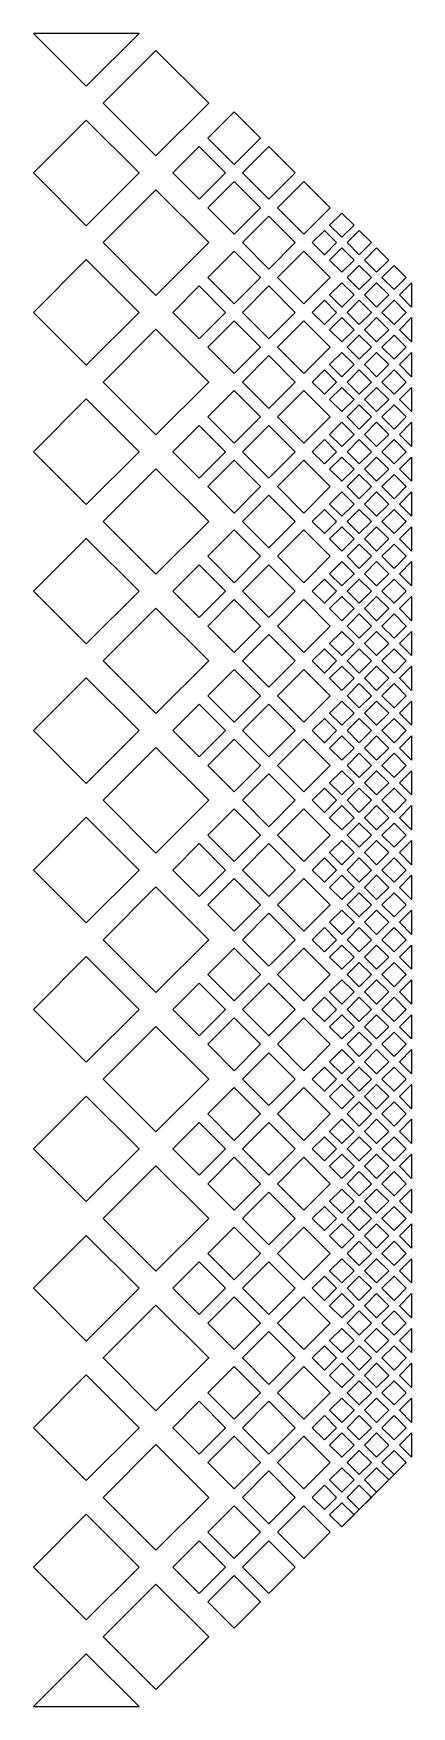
# Model space of a CAD drawing. Header units: inches. Extents: x -13.8 to 13.8, y -19.6 to 17.4.
# Drawn here: x -13.83 to -13.602, y -9.394 to -8.386 of the extents above; entities that cross this region are included whole.
import ezdxf

# ---------------------------------------------------------------- set-up
doc = ezdxf.new("R2010")
doc.units = ezdxf.units.IN
doc.header["$MEASUREMENT"] = 0

msp = doc.modelspace()

# ---------------------------------------------------------------- linework, layer by layer
msp.add_line((-13.644, -9.2854), (-13.6051, -9.2466))
for points in [[(-13.8298, -8.3856), (-13.798, -8.4174), (-13.7661, -8.3856)], [(-13.756, -8.4594), (-13.7241, -8.4276), (-13.756, -8.3958), (-13.7878, -8.4276)], [(-13.7248, -8.4486), (-13.7089, -8.4645), (-13.693, -8.4486), (-13.7089, -8.4327)], [(-13.7661, -8.4696), (-13.798, -8.4378), (-13.8298, -8.4696), (-13.798, -8.5014)], [(-13.7458, -8.4696), (-13.7299, -8.4855), (-13.714, -8.4696), (-13.7299, -8.4537)], [(-13.6879, -8.4855), (-13.672, -8.4696), (-13.6879, -8.4537), (-13.7038, -8.4696)], [(-13.7089, -8.4747), (-13.7248, -8.4906), (-13.7089, -8.5065), (-13.693, -8.4906)], [(-13.6828, -8.4906), (-13.6669, -8.5065), (-13.651, -8.4906), (-13.6669, -8.4747)], [(-13.7241, -8.5116), (-13.756, -8.4798), (-13.7878, -8.5116), (-13.756, -8.5434)], [(-13.7038, -8.5116), (-13.6879, -8.5275), (-13.672, -8.5116), (-13.6879, -8.4957)], [(-13.644, -8.5084), (-13.6513, -8.5011), (-13.644, -8.4938), (-13.6366, -8.5011)], [(-13.6618, -8.5116), (-13.6545, -8.5043), (-13.6471, -8.5116), (-13.6545, -8.5189)], [(-13.6335, -8.5043), (-13.6261, -8.5116), (-13.6335, -8.5189), (-13.6408, -8.5116)], [(-13.7089, -8.5167), (-13.7248, -8.5326), (-13.7089, -8.5485), (-13.693, -8.5326)], [(-13.6669, -8.5167), (-13.6828, -8.5326), (-13.6669, -8.5485), (-13.651, -8.5326)], [(-13.6366, -8.5221), (-13.644, -8.5294), (-13.6513, -8.5221), (-13.644, -8.5148)], [(-13.623, -8.5148), (-13.6156, -8.5221), (-13.623, -8.5294), (-13.6303, -8.5221)], [(-13.798, -8.5218), (-13.8298, -8.5536), (-13.798, -8.5854), (-13.7661, -8.5536)], [(-13.6335, -8.5253), (-13.6261, -8.5326), (-13.6335, -8.5399), (-13.6408, -8.5326)], [(-13.6125, -8.5253), (-13.6051, -8.5326), (-13.6125, -8.5399), (-13.6198, -8.5326)], [(-13.7458, -8.5536), (-13.7299, -8.5695), (-13.714, -8.5536), (-13.7299, -8.5377)], [(-13.7038, -8.5536), (-13.6879, -8.5695), (-13.672, -8.5536), (-13.6879, -8.5377)], [(-13.644, -8.5504), (-13.6513, -8.5431), (-13.644, -8.5358), (-13.6366, -8.5431)], [(-13.623, -8.5358), (-13.6156, -8.5431), (-13.623, -8.5504), (-13.6303, -8.5431)], [(-13.6093, -8.5431), (-13.602, -8.5358), (-13.602, -8.5504)], [(-13.6618, -8.5536), (-13.6545, -8.5463), (-13.6471, -8.5536), (-13.6545, -8.5609)], [(-13.6335, -8.5463), (-13.6261, -8.5536), (-13.6335, -8.5609), (-13.6408, -8.5536)], [(-13.6125, -8.5463), (-13.6051, -8.5536), (-13.6125, -8.5609), (-13.6198, -8.5536)], [(-13.6366, -8.5641), (-13.644, -8.5714), (-13.6513, -8.5641), (-13.644, -8.5568)], [(-13.623, -8.5568), (-13.6156, -8.5641), (-13.623, -8.5714), (-13.6303, -8.5641)], [(-13.6093, -8.5641), (-13.602, -8.5568), (-13.602, -8.5714)], [(-13.756, -8.6274), (-13.7241, -8.5956), (-13.756, -8.5638), (-13.7878, -8.5956)], [(-13.7089, -8.5587), (-13.7248, -8.5746), (-13.7089, -8.5905), (-13.693, -8.5746)], [(-13.6669, -8.5587), (-13.6828, -8.5746), (-13.6669, -8.5905), (-13.651, -8.5746)], [(-13.6335, -8.5673), (-13.6261, -8.5746), (-13.6335, -8.5819), (-13.6408, -8.5746)], [(-13.6125, -8.5673), (-13.6051, -8.5746), (-13.6125, -8.5819), (-13.6198, -8.5746)], [(-13.644, -8.5924), (-13.6513, -8.5851), (-13.644, -8.5778), (-13.6366, -8.5851)], [(-13.623, -8.5778), (-13.6156, -8.5851), (-13.623, -8.5924), (-13.6303, -8.5851)], [(-13.6093, -8.5851), (-13.602, -8.5778), (-13.602, -8.5924)], [(-13.7038, -8.5956), (-13.6879, -8.6115), (-13.672, -8.5956), (-13.6879, -8.5797)], [(-13.6618, -8.5956), (-13.6545, -8.5883), (-13.6471, -8.5956), (-13.6545, -8.6029)], [(-13.6335, -8.5883), (-13.6261, -8.5956), (-13.6335, -8.6029), (-13.6408, -8.5956)], [(-13.6125, -8.5883), (-13.6051, -8.5956), (-13.6125, -8.6029), (-13.6198, -8.5956)], [(-13.798, -8.6058), (-13.8298, -8.6376), (-13.798, -8.6694), (-13.7661, -8.6376)], [(-13.7089, -8.6007), (-13.7248, -8.6166), (-13.7089, -8.6325), (-13.693, -8.6166)], [(-13.6669, -8.6007), (-13.6828, -8.6166), (-13.6669, -8.6325), (-13.651, -8.6166)], [(-13.6366, -8.6061), (-13.644, -8.6134), (-13.6513, -8.6061), (-13.644, -8.5988)], [(-13.623, -8.5988), (-13.6156, -8.6061), (-13.623, -8.6134), (-13.6303, -8.6061)], [(-13.6093, -8.6061), (-13.602, -8.5988), (-13.602, -8.6134)], [(-13.6335, -8.6093), (-13.6261, -8.6166), (-13.6335, -8.6239), (-13.6408, -8.6166)], [(-13.6125, -8.6093), (-13.6051, -8.6166), (-13.6125, -8.6239), (-13.6198, -8.6166)], [(-13.7458, -8.6376), (-13.7299, -8.6535), (-13.714, -8.6376), (-13.7299, -8.6217)], [(-13.7038, -8.6376), (-13.6879, -8.6535), (-13.672, -8.6376), (-13.6879, -8.6217)], [(-13.644, -8.6344), (-13.6513, -8.6271), (-13.644, -8.6198), (-13.6366, -8.6271)], [(-13.623, -8.6198), (-13.6156, -8.6271), (-13.623, -8.6344), (-13.6303, -8.6271)], [(-13.6093, -8.6271), (-13.602, -8.6198), (-13.602, -8.6344)], [(-13.6618, -8.6376), (-13.6545, -8.6303), (-13.6471, -8.6376), (-13.6545, -8.6449)], [(-13.6335, -8.6303), (-13.6261, -8.6376), (-13.6335, -8.6449), (-13.6408, -8.6376)], [(-13.6125, -8.6303), (-13.6051, -8.6376), (-13.6125, -8.6449), (-13.6198, -8.6376)], [(-13.756, -8.7114), (-13.7241, -8.6796), (-13.756, -8.6478), (-13.7878, -8.6796)], [(-13.7089, -8.6427), (-13.7248, -8.6586), (-13.7089, -8.6745), (-13.693, -8.6586)], [(-13.6669, -8.6427), (-13.6828, -8.6586), (-13.6669, -8.6745), (-13.651, -8.6586)], [(-13.6366, -8.6481), (-13.644, -8.6554), (-13.6513, -8.6481), (-13.644, -8.6408)], [(-13.623, -8.6408), (-13.6156, -8.6481), (-13.623, -8.6554), (-13.6303, -8.6481)], [(-13.6093, -8.6481), (-13.602, -8.6408), (-13.602, -8.6554)], [(-13.6335, -8.6513), (-13.6261, -8.6586), (-13.6335, -8.6659), (-13.6408, -8.6586)], [(-13.6125, -8.6513), (-13.6051, -8.6586), (-13.6125, -8.6659), (-13.6198, -8.6586)], [(-13.7038, -8.6796), (-13.6879, -8.6955), (-13.672, -8.6796), (-13.6879, -8.6637)], [(-13.644, -8.6764), (-13.6513, -8.6691), (-13.644, -8.6618), (-13.6366, -8.6691)], [(-13.623, -8.6618), (-13.6156, -8.6691), (-13.623, -8.6764), (-13.6303, -8.6691)], [(-13.6093, -8.6691), (-13.602, -8.6618), (-13.602, -8.6764)], [(-13.6618, -8.6796), (-13.6545, -8.6723), (-13.6471, -8.6796), (-13.6545, -8.6869)], [(-13.6335, -8.6723), (-13.6261, -8.6796), (-13.6335, -8.6869), (-13.6408, -8.6796)], [(-13.6125, -8.6723), (-13.6051, -8.6796), (-13.6125, -8.6869), (-13.6198, -8.6796)], [(-13.7089, -8.6847), (-13.7248, -8.7006), (-13.7089, -8.7165), (-13.693, -8.7006)], [(-13.6669, -8.6847), (-13.6828, -8.7006), (-13.6669, -8.7165), (-13.651, -8.7006)], [(-13.6366, -8.6901), (-13.644, -8.6974), (-13.6513, -8.6901), (-13.644, -8.6828)], [(-13.623, -8.6828), (-13.6156, -8.6901), (-13.623, -8.6974), (-13.6303, -8.6901)], [(-13.6093, -8.6901), (-13.602, -8.6828), (-13.602, -8.6974)], [(-13.7661, -8.7216), (-13.798, -8.6898), (-13.8298, -8.7216), (-13.798, -8.7534)], [(-13.6335, -8.6933), (-13.6261, -8.7006), (-13.6335, -8.7079), (-13.6408, -8.7006)], [(-13.6125, -8.6933), (-13.6051, -8.7006), (-13.6125, -8.7079), (-13.6198, -8.7006)], [(-13.7458, -8.7216), (-13.7299, -8.7375), (-13.714, -8.7216), (-13.7299, -8.7057)], [(-13.7038, -8.7216), (-13.6879, -8.7375), (-13.672, -8.7216), (-13.6879, -8.7057)], [(-13.644, -8.7184), (-13.6513, -8.7111), (-13.644, -8.7038), (-13.6366, -8.7111)], [(-13.623, -8.7038), (-13.6156, -8.7111), (-13.623, -8.7184), (-13.6303, -8.7111)], [(-13.6093, -8.7111), (-13.602, -8.7038), (-13.602, -8.7184)], [(-13.6618, -8.7216), (-13.6545, -8.7143), (-13.6471, -8.7216), (-13.6545, -8.7289)], [(-13.6335, -8.7143), (-13.6261, -8.7216), (-13.6335, -8.7289), (-13.6408, -8.7216)], [(-13.6125, -8.7143), (-13.6051, -8.7216), (-13.6125, -8.7289), (-13.6198, -8.7216)], [(-13.7089, -8.7267), (-13.7248, -8.7426), (-13.7089, -8.7585), (-13.693, -8.7426)], [(-13.6669, -8.7267), (-13.6828, -8.7426), (-13.6669, -8.7585), (-13.651, -8.7426)], [(-13.6366, -8.7321), (-13.644, -8.7394), (-13.6513, -8.7321), (-13.644, -8.7248)], [(-13.623, -8.7248), (-13.6156, -8.7321), (-13.623, -8.7394), (-13.6303, -8.7321)], [(-13.6093, -8.7321), (-13.602, -8.7248), (-13.602, -8.7394)], [(-13.756, -8.7954), (-13.7241, -8.7636), (-13.756, -8.7318), (-13.7878, -8.7636)], [(-13.6335, -8.7353), (-13.6261, -8.7426), (-13.6335, -8.7499), (-13.6408, -8.7426)], [(-13.6125, -8.7353), (-13.6051, -8.7426), (-13.6125, -8.7499), (-13.6198, -8.7426)], [(-13.7038, -8.7636), (-13.6879, -8.7795), (-13.672, -8.7636), (-13.6879, -8.7477)], [(-13.644, -8.7604), (-13.6513, -8.7531), (-13.644, -8.7458), (-13.6366, -8.7531)], [(-13.623, -8.7458), (-13.6156, -8.7531), (-13.623, -8.7604), (-13.6303, -8.7531)], [(-13.6093, -8.7531), (-13.602, -8.7458), (-13.602, -8.7604)], [(-13.6618, -8.7636), (-13.6545, -8.7563), (-13.6471, -8.7636), (-13.6545, -8.7709)], [(-13.6335, -8.7563), (-13.6261, -8.7636), (-13.6335, -8.7709), (-13.6408, -8.7636)], [(-13.6125, -8.7563), (-13.6051, -8.7636), (-13.6125, -8.7709), (-13.6198, -8.7636)], [(-13.7089, -8.7687), (-13.7248, -8.7846), (-13.7089, -8.8005), (-13.693, -8.7846)], [(-13.6669, -8.7687), (-13.6828, -8.7846), (-13.6669, -8.8005), (-13.651, -8.7846)], [(-13.6366, -8.7741), (-13.644, -8.7814), (-13.6513, -8.7741), (-13.644, -8.7668)], [(-13.623, -8.7668), (-13.6156, -8.7741), (-13.623, -8.7814), (-13.6303, -8.7741)], [(-13.6093, -8.7741), (-13.602, -8.7668), (-13.602, -8.7814)], [(-13.7661, -8.8056), (-13.798, -8.7738), (-13.8298, -8.8056), (-13.798, -8.8374)], [(-13.6335, -8.7773), (-13.6261, -8.7846), (-13.6335, -8.7919), (-13.6408, -8.7846)], [(-13.6125, -8.7773), (-13.6051, -8.7846), (-13.6125, -8.7919), (-13.6198, -8.7846)], [(-13.7458, -8.8056), (-13.7299, -8.8215), (-13.714, -8.8056), (-13.7299, -8.7897)], [(-13.7038, -8.8056), (-13.6879, -8.8215), (-13.672, -8.8056), (-13.6879, -8.7897)], [(-13.644, -8.8024), (-13.6513, -8.7951), (-13.644, -8.7878), (-13.6366, -8.7951)], [(-13.623, -8.7878), (-13.6156, -8.7951), (-13.623, -8.8024), (-13.6303, -8.7951)], [(-13.6093, -8.7951), (-13.602, -8.7878), (-13.602, -8.8024)], [(-13.6618, -8.8056), (-13.6545, -8.7983), (-13.6471, -8.8056), (-13.6545, -8.8129)], [(-13.6335, -8.7983), (-13.6261, -8.8056), (-13.6335, -8.8129), (-13.6408, -8.8056)], [(-13.6125, -8.7983), (-13.6051, -8.8056), (-13.6125, -8.8129), (-13.6198, -8.8056)], [(-13.6366, -8.8161), (-13.644, -8.8234), (-13.6513, -8.8161), (-13.644, -8.8088)], [(-13.623, -8.8088), (-13.6156, -8.8161), (-13.623, -8.8234), (-13.6303, -8.8161)], [(-13.6093, -8.8161), (-13.602, -8.8088), (-13.602, -8.8234)], [(-13.756, -8.8794), (-13.7241, -8.8476), (-13.756, -8.8158), (-13.7878, -8.8476)], [(-13.7089, -8.8107), (-13.7248, -8.8266), (-13.7089, -8.8425), (-13.693, -8.8266)], [(-13.6669, -8.8107), (-13.6828, -8.8266), (-13.6669, -8.8425), (-13.651, -8.8266)], [(-13.6335, -8.8193), (-13.6261, -8.8266), (-13.6335, -8.8339), (-13.6408, -8.8266)], [(-13.6125, -8.8193), (-13.6051, -8.8266), (-13.6125, -8.8339), (-13.6198, -8.8266)], [(-13.644, -8.8444), (-13.6513, -8.8371), (-13.644, -8.8298), (-13.6366, -8.8371)], [(-13.623, -8.8298), (-13.6156, -8.8371), (-13.623, -8.8444), (-13.6303, -8.8371)], [(-13.6093, -8.8371), (-13.602, -8.8298), (-13.602, -8.8444)], [(-13.7038, -8.8476), (-13.6879, -8.8635), (-13.672, -8.8476), (-13.6879, -8.8317)], [(-13.6618, -8.8476), (-13.6545, -8.8403), (-13.6471, -8.8476), (-13.6545, -8.8549)], [(-13.6335, -8.8403), (-13.6261, -8.8476), (-13.6335, -8.8549), (-13.6408, -8.8476)], [(-13.6125, -8.8403), (-13.6051, -8.8476), (-13.6125, -8.8549), (-13.6198, -8.8476)], [(-13.7661, -8.8896), (-13.798, -8.8578), (-13.8298, -8.8896), (-13.798, -8.9214)], [(-13.7089, -8.8527), (-13.7248, -8.8686), (-13.7089, -8.8845), (-13.693, -8.8686)], [(-13.6669, -8.8527), (-13.6828, -8.8686), (-13.6669, -8.8845), (-13.651, -8.8686)], [(-13.6366, -8.8581), (-13.644, -8.8654), (-13.6513, -8.8581), (-13.644, -8.8508)], [(-13.623, -8.8508), (-13.6156, -8.8581), (-13.623, -8.8654), (-13.6303, -8.8581)], [(-13.6093, -8.8581), (-13.602, -8.8508), (-13.602, -8.8654)], [(-13.6335, -8.8613), (-13.6261, -8.8686), (-13.6335, -8.8759), (-13.6408, -8.8686)], [(-13.6125, -8.8613), (-13.6051, -8.8686), (-13.6125, -8.8759), (-13.6198, -8.8686)], [(-13.7458, -8.8896), (-13.7299, -8.9055), (-13.714, -8.8896), (-13.7299, -8.8737)], [(-13.7038, -8.8896), (-13.6879, -8.9055), (-13.672, -8.8896), (-13.6879, -8.8737)], [(-13.644, -8.8864), (-13.6513, -8.8791), (-13.644, -8.8718), (-13.6366, -8.8791)], [(-13.623, -8.8718), (-13.6156, -8.8791), (-13.623, -8.8864), (-13.6303, -8.8791)], [(-13.6093, -8.8791), (-13.602, -8.8718), (-13.602, -8.8864)], [(-13.6618, -8.8896), (-13.6545, -8.8823), (-13.6471, -8.8896), (-13.6545, -8.8969)], [(-13.6335, -8.8823), (-13.6261, -8.8896), (-13.6335, -8.8969), (-13.6408, -8.8896)], [(-13.6125, -8.8823), (-13.6051, -8.8896), (-13.6125, -8.8969), (-13.6198, -8.8896)], [(-13.756, -8.9634), (-13.7241, -8.9316), (-13.756, -8.8998), (-13.7878, -8.9316)], [(-13.7089, -8.8947), (-13.7248, -8.9106), (-13.7089, -8.9265), (-13.693, -8.9106)], [(-13.6669, -8.8947), (-13.6828, -8.9106), (-13.6669, -8.9265), (-13.651, -8.9106)], [(-13.6366, -8.9001), (-13.644, -8.9074), (-13.6513, -8.9001), (-13.644, -8.8928)], [(-13.623, -8.8928), (-13.6156, -8.9001), (-13.623, -8.9074), (-13.6303, -8.9001)], [(-13.6093, -8.9001), (-13.602, -8.8928), (-13.602, -8.9074)], [(-13.6335, -8.9033), (-13.6261, -8.9106), (-13.6335, -8.9179), (-13.6408, -8.9106)], [(-13.6125, -8.9033), (-13.6051, -8.9106), (-13.6125, -8.9179), (-13.6198, -8.9106)], [(-13.7038, -8.9316), (-13.6879, -8.9475), (-13.672, -8.9316), (-13.6879, -8.9157)], [(-13.644, -8.9284), (-13.6513, -8.9211), (-13.644, -8.9138), (-13.6366, -8.9211)], [(-13.623, -8.9138), (-13.6156, -8.9211), (-13.623, -8.9284), (-13.6303, -8.9211)], [(-13.6093, -8.9211), (-13.602, -8.9138), (-13.602, -8.9284)], [(-13.6618, -8.9316), (-13.6545, -8.9243), (-13.6471, -8.9316), (-13.6545, -8.9389)], [(-13.6335, -8.9243), (-13.6261, -8.9316), (-13.6335, -8.9389), (-13.6408, -8.9316)], [(-13.6125, -8.9243), (-13.6051, -8.9316), (-13.6125, -8.9389), (-13.6198, -8.9316)], [(-13.7089, -8.9367), (-13.7248, -8.9526), (-13.7089, -8.9685), (-13.693, -8.9526)], [(-13.6669, -8.9367), (-13.6828, -8.9526), (-13.6669, -8.9685), (-13.651, -8.9526)], [(-13.6366, -8.9421), (-13.644, -8.9494), (-13.6513, -8.9421), (-13.644, -8.9348)], [(-13.623, -8.9348), (-13.6156, -8.9421), (-13.623, -8.9494), (-13.6303, -8.9421)], [(-13.6093, -8.9421), (-13.602, -8.9348), (-13.602, -8.9494)], [(-13.798, -8.9418), (-13.8298, -8.9736), (-13.798, -9.0054), (-13.7661, -8.9736)], [(-13.6335, -8.9453), (-13.6261, -8.9526), (-13.6335, -8.9599), (-13.6408, -8.9526)], [(-13.6125, -8.9453), (-13.6051, -8.9526), (-13.6125, -8.9599), (-13.6198, -8.9526)], [(-13.7458, -8.9736), (-13.7299, -8.9895), (-13.714, -8.9736), (-13.7299, -8.9577)], [(-13.7038, -8.9736), (-13.6879, -8.9895), (-13.672, -8.9736), (-13.6879, -8.9577)], [(-13.644, -8.9704), (-13.6513, -8.9631), (-13.644, -8.9558), (-13.6366, -8.9631)], [(-13.623, -8.9558), (-13.6156, -8.9631), (-13.623, -8.9704), (-13.6303, -8.9631)], [(-13.6093, -8.9631), (-13.602, -8.9558), (-13.602, -8.9704)], [(-13.6618, -8.9736), (-13.6545, -8.9663), (-13.6471, -8.9736), (-13.6545, -8.9809)], [(-13.6335, -8.9663), (-13.6261, -8.9736), (-13.6335, -8.9809), (-13.6408, -8.9736)], [(-13.6125, -8.9663), (-13.6051, -8.9736), (-13.6125, -8.9809), (-13.6198, -8.9736)], [(-13.7089, -8.9787), (-13.7248, -8.9946), (-13.7089, -9.0105), (-13.693, -8.9946)], [(-13.6828, -8.9946), (-13.6669, -9.0105), (-13.651, -8.9946), (-13.6669, -8.9787)], [(-13.6366, -8.9841), (-13.644, -8.9914), (-13.6513, -8.9841), (-13.644, -8.9768)], [(-13.623, -8.9768), (-13.6156, -8.9841), (-13.623, -8.9914), (-13.6303, -8.9841)], [(-13.6093, -8.9841), (-13.602, -8.9768), (-13.602, -8.9914)], [(-13.7241, -9.0156), (-13.756, -8.9838), (-13.7878, -9.0156), (-13.756, -9.0474)], [(-13.6335, -8.9873), (-13.6261, -8.9946), (-13.6335, -9.0019), (-13.6408, -8.9946)], [(-13.6125, -8.9873), (-13.6051, -8.9946), (-13.6125, -9.0019), (-13.6198, -8.9946)], [(-13.7038, -9.0156), (-13.6879, -9.0315), (-13.672, -9.0156), (-13.6879, -8.9997)], [(-13.644, -9.0124), (-13.6513, -9.0051), (-13.644, -8.9978), (-13.6366, -9.0051)], [(-13.623, -8.9978), (-13.6156, -9.0051), (-13.623, -9.0124), (-13.6303, -9.0051)], [(-13.6093, -9.0051), (-13.602, -8.9978), (-13.602, -9.0124)], [(-13.6618, -9.0156), (-13.6545, -9.0083), (-13.6471, -9.0156), (-13.6545, -9.0229)], [(-13.6335, -9.0083), (-13.6261, -9.0156), (-13.6335, -9.0229), (-13.6408, -9.0156)], [(-13.6125, -9.0083), (-13.6051, -9.0156), (-13.6125, -9.0229), (-13.6198, -9.0156)], [(-13.7089, -9.0207), (-13.7248, -9.0366), (-13.7089, -9.0525), (-13.693, -9.0366)], [(-13.6828, -9.0366), (-13.6669, -9.0525), (-13.651, -9.0366), (-13.6669, -9.0207)], [(-13.6366, -9.0261), (-13.644, -9.0334), (-13.6513, -9.0261), (-13.644, -9.0188)], [(-13.623, -9.0188), (-13.6156, -9.0261), (-13.623, -9.0334), (-13.6303, -9.0261)], [(-13.6093, -9.0261), (-13.602, -9.0188), (-13.602, -9.0334)], [(-13.7661, -9.0576), (-13.798, -9.0258), (-13.8298, -9.0576), (-13.798, -9.0894)], [(-13.6335, -9.0293), (-13.6261, -9.0366), (-13.6335, -9.0439), (-13.6408, -9.0366)], [(-13.6125, -9.0293), (-13.6051, -9.0366), (-13.6125, -9.0439), (-13.6198, -9.0366)], [(-13.7458, -9.0576), (-13.7299, -9.0735), (-13.714, -9.0576), (-13.7299, -9.0417)], [(-13.7038, -9.0576), (-13.6879, -9.0735), (-13.672, -9.0576), (-13.6879, -9.0417)], [(-13.644, -9.0544), (-13.6513, -9.0471), (-13.644, -9.0398), (-13.6366, -9.0471)], [(-13.623, -9.0398), (-13.6156, -9.0471), (-13.623, -9.0544), (-13.6303, -9.0471)], [(-13.6093, -9.0471), (-13.602, -9.0398), (-13.602, -9.0544)], [(-13.6618, -9.0576), (-13.6545, -9.0503), (-13.6471, -9.0576), (-13.6545, -9.0649)], [(-13.6335, -9.0503), (-13.6261, -9.0576), (-13.6335, -9.0649), (-13.6408, -9.0576)], [(-13.6125, -9.0503), (-13.6051, -9.0576), (-13.6125, -9.0649), (-13.6198, -9.0576)], [(-13.6366, -9.0681), (-13.644, -9.0754), (-13.6513, -9.0681), (-13.644, -9.0608)], [(-13.623, -9.0608), (-13.6156, -9.0681), (-13.623, -9.0754), (-13.6303, -9.0681)], [(-13.6093, -9.0681), (-13.602, -9.0608), (-13.602, -9.0754)], [(-13.756, -9.1314), (-13.7241, -9.0996), (-13.756, -9.0678), (-13.7878, -9.0996)], [(-13.7089, -9.0627), (-13.7248, -9.0786), (-13.7089, -9.0945), (-13.693, -9.0786)], [(-13.6669, -9.0627), (-13.6828, -9.0786), (-13.6669, -9.0945), (-13.651, -9.0786)], [(-13.6335, -9.0713), (-13.6261, -9.0786), (-13.6335, -9.0859), (-13.6408, -9.0786)], [(-13.6125, -9.0713), (-13.6051, -9.0786), (-13.6125, -9.0859), (-13.6198, -9.0786)], [(-13.644, -9.0964), (-13.6513, -9.0891), (-13.644, -9.0818), (-13.6366, -9.0891)], [(-13.623, -9.0818), (-13.6156, -9.0891), (-13.623, -9.0964), (-13.6303, -9.0891)], [(-13.6093, -9.0891), (-13.602, -9.0818), (-13.602, -9.0964)], [(-13.7038, -9.0996), (-13.6879, -9.1155), (-13.672, -9.0996), (-13.6879, -9.0837)], [(-13.6618, -9.0996), (-13.6545, -9.0923), (-13.6471, -9.0996), (-13.6545, -9.1069)], [(-13.6335, -9.0923), (-13.6261, -9.0996), (-13.6335, -9.1069), (-13.6408, -9.0996)], [(-13.6125, -9.0923), (-13.6051, -9.0996), (-13.6125, -9.1069), (-13.6198, -9.0996)], [(-13.7661, -9.1416), (-13.798, -9.1098), (-13.8298, -9.1416), (-13.798, -9.1734)], [(-13.7089, -9.1047), (-13.7248, -9.1206), (-13.7089, -9.1365), (-13.693, -9.1206)], [(-13.6669, -9.1047), (-13.6828, -9.1206), (-13.6669, -9.1365), (-13.651, -9.1206)], [(-13.6366, -9.1101), (-13.644, -9.1174), (-13.6513, -9.1101), (-13.644, -9.1028)], [(-13.623, -9.1028), (-13.6156, -9.1101), (-13.623, -9.1174), (-13.6303, -9.1101)], [(-13.6093, -9.1101), (-13.602, -9.1028), (-13.602, -9.1174)], [(-13.6335, -9.1133), (-13.6261, -9.1206), (-13.6335, -9.1279), (-13.6408, -9.1206)], [(-13.6125, -9.1133), (-13.6051, -9.1206), (-13.6125, -9.1279), (-13.6198, -9.1206)], [(-13.7458, -9.1416), (-13.7299, -9.1575), (-13.714, -9.1416), (-13.7299, -9.1257)], [(-13.7038, -9.1416), (-13.6879, -9.1575), (-13.672, -9.1416), (-13.6879, -9.1257)], [(-13.644, -9.1384), (-13.6513, -9.1311), (-13.644, -9.1238), (-13.6366, -9.1311)], [(-13.623, -9.1238), (-13.6156, -9.1311), (-13.623, -9.1384), (-13.6303, -9.1311)], [(-13.6093, -9.1311), (-13.602, -9.1238), (-13.602, -9.1384)], [(-13.6618, -9.1416), (-13.6545, -9.1343), (-13.6471, -9.1416), (-13.6545, -9.1489)], [(-13.6335, -9.1343), (-13.6261, -9.1416), (-13.6335, -9.1489), (-13.6408, -9.1416)], [(-13.6125, -9.1343), (-13.6051, -9.1416), (-13.6125, -9.1489), (-13.6198, -9.1416)], [(-13.756, -9.2154), (-13.7241, -9.1836), (-13.756, -9.1518), (-13.7878, -9.1836)], [(-13.7089, -9.1467), (-13.7248, -9.1626), (-13.7089, -9.1785), (-13.693, -9.1626)], [(-13.6669, -9.1467), (-13.6828, -9.1626), (-13.6669, -9.1785), (-13.651, -9.1626)], [(-13.6366, -9.1521), (-13.644, -9.1594), (-13.6513, -9.1521), (-13.644, -9.1448)], [(-13.623, -9.1448), (-13.6156, -9.1521), (-13.623, -9.1594), (-13.6303, -9.1521)], [(-13.6093, -9.1521), (-13.602, -9.1448), (-13.602, -9.1594)], [(-13.6335, -9.1553), (-13.6261, -9.1626), (-13.6335, -9.1699), (-13.6408, -9.1626)], [(-13.6125, -9.1553), (-13.6051, -9.1626), (-13.6125, -9.1699), (-13.6198, -9.1626)], [(-13.7038, -9.1836), (-13.6879, -9.1995), (-13.672, -9.1836), (-13.6879, -9.1677)], [(-13.644, -9.1804), (-13.6513, -9.1731), (-13.644, -9.1658), (-13.6366, -9.1731)], [(-13.623, -9.1658), (-13.6156, -9.1731), (-13.623, -9.1804), (-13.6303, -9.1731)], [(-13.6093, -9.1731), (-13.602, -9.1658), (-13.602, -9.1804)], [(-13.6618, -9.1836), (-13.6545, -9.1763), (-13.6471, -9.1836), (-13.6545, -9.1909)], [(-13.6335, -9.1763), (-13.6261, -9.1836), (-13.6335, -9.1909), (-13.6408, -9.1836)], [(-13.6125, -9.1763), (-13.6051, -9.1836), (-13.6125, -9.1909), (-13.6198, -9.1836)], [(-13.7089, -9.1887), (-13.7248, -9.2046), (-13.7089, -9.2205), (-13.693, -9.2046)], [(-13.6669, -9.1887), (-13.6828, -9.2046), (-13.6669, -9.2205), (-13.651, -9.2046)], [(-13.6366, -9.1941), (-13.644, -9.2014), (-13.6513, -9.1941), (-13.644, -9.1868)], [(-13.623, -9.1868), (-13.6156, -9.1941), (-13.623, -9.2014), (-13.6303, -9.1941)], [(-13.6093, -9.1941), (-13.602, -9.1868), (-13.602, -9.2014)], [(-13.7661, -9.2256), (-13.798, -9.1938), (-13.8298, -9.2256), (-13.798, -9.2574)], [(-13.6335, -9.1973), (-13.6261, -9.2046), (-13.6335, -9.2119), (-13.6408, -9.2046)], [(-13.6125, -9.1973), (-13.6051, -9.2046), (-13.6125, -9.2119), (-13.6198, -9.2046)], [(-13.7458, -9.2256), (-13.7299, -9.2415), (-13.714, -9.2256), (-13.7299, -9.2097)], [(-13.7038, -9.2256), (-13.6879, -9.2415), (-13.672, -9.2256), (-13.6879, -9.2097)], [(-13.644, -9.2224), (-13.6513, -9.2151), (-13.644, -9.2078), (-13.6366, -9.2151)], [(-13.623, -9.2078), (-13.6156, -9.2151), (-13.623, -9.2224), (-13.6303, -9.2151)], [(-13.6093, -9.2151), (-13.602, -9.2078), (-13.602, -9.2224)], [(-13.6618, -9.2256), (-13.6545, -9.2183), (-13.6471, -9.2256), (-13.6545, -9.2329)], [(-13.6335, -9.2183), (-13.6261, -9.2256), (-13.6335, -9.2329), (-13.6408, -9.2256)], [(-13.6125, -9.2183), (-13.6051, -9.2256), (-13.6125, -9.2329), (-13.6198, -9.2256)], [(-13.7089, -9.2307), (-13.7248, -9.2466), (-13.7089, -9.2625), (-13.693, -9.2466)], [(-13.6669, -9.2307), (-13.6828, -9.2466), (-13.6669, -9.2625), (-13.651, -9.2466)], [(-13.6366, -9.2361), (-13.644, -9.2434), (-13.6513, -9.2361), (-13.644, -9.2288)], [(-13.623, -9.2288), (-13.6156, -9.2361), (-13.623, -9.2434), (-13.6303, -9.2361)], [(-13.6093, -9.2361), (-13.602, -9.2288), (-13.602, -9.2434)], [(-13.756, -9.2994), (-13.7241, -9.2676), (-13.756, -9.2358), (-13.7878, -9.2676)], [(-13.6335, -9.2393), (-13.6261, -9.2466), (-13.6335, -9.2539), (-13.6408, -9.2466)], [(-13.6125, -9.2393), (-13.6051, -9.2466), (-13.6125, -9.2539), (-13.6198, -9.2466)], [(-13.7038, -9.2676), (-13.6879, -9.2835), (-13.672, -9.2676), (-13.6879, -9.2517)], [(-13.644, -9.2644), (-13.6513, -9.2571), (-13.644, -9.2498), (-13.6366, -9.2571)], [(-13.623, -9.2498), (-13.6156, -9.2571), (-13.623, -9.2644), (-13.6303, -9.2571)], [(-13.6618, -9.2676), (-13.6545, -9.2603), (-13.6471, -9.2676), (-13.6545, -9.2749)], [(-13.6335, -9.2603), (-13.6261, -9.2676), (-13.6335, -9.2749), (-13.6408, -9.2676)], [(-13.7089, -9.2727), (-13.7248, -9.2886), (-13.7089, -9.3045), (-13.693, -9.2886)], [(-13.6669, -9.2727), (-13.6828, -9.2886), (-13.6669, -9.3045), (-13.651, -9.2886)], [(-13.6366, -9.2781), (-13.644, -9.2854), (-13.6513, -9.2781), (-13.644, -9.2708)], [(-13.798, -9.2778), (-13.8298, -9.3096), (-13.798, -9.3414), (-13.7661, -9.3096)], [(-13.7458, -9.3096), (-13.7299, -9.3255), (-13.714, -9.3096), (-13.7299, -9.2937)], [(-13.7038, -9.3096), (-13.6879, -9.3255), (-13.672, -9.3096), (-13.6879, -9.2937)], [(-13.7241, -9.3516), (-13.756, -9.3198), (-13.7878, -9.3516), (-13.756, -9.3834)], [(-13.7089, -9.3147), (-13.7248, -9.3306), (-13.7089, -9.3465), (-13.693, -9.3306)], [(-13.798, -9.3618), (-13.8298, -9.3936), (-13.7661, -9.3936)]]:
    msp.add_lwpolyline(points, close=True)

doc.saveas('drawing.dxf')
